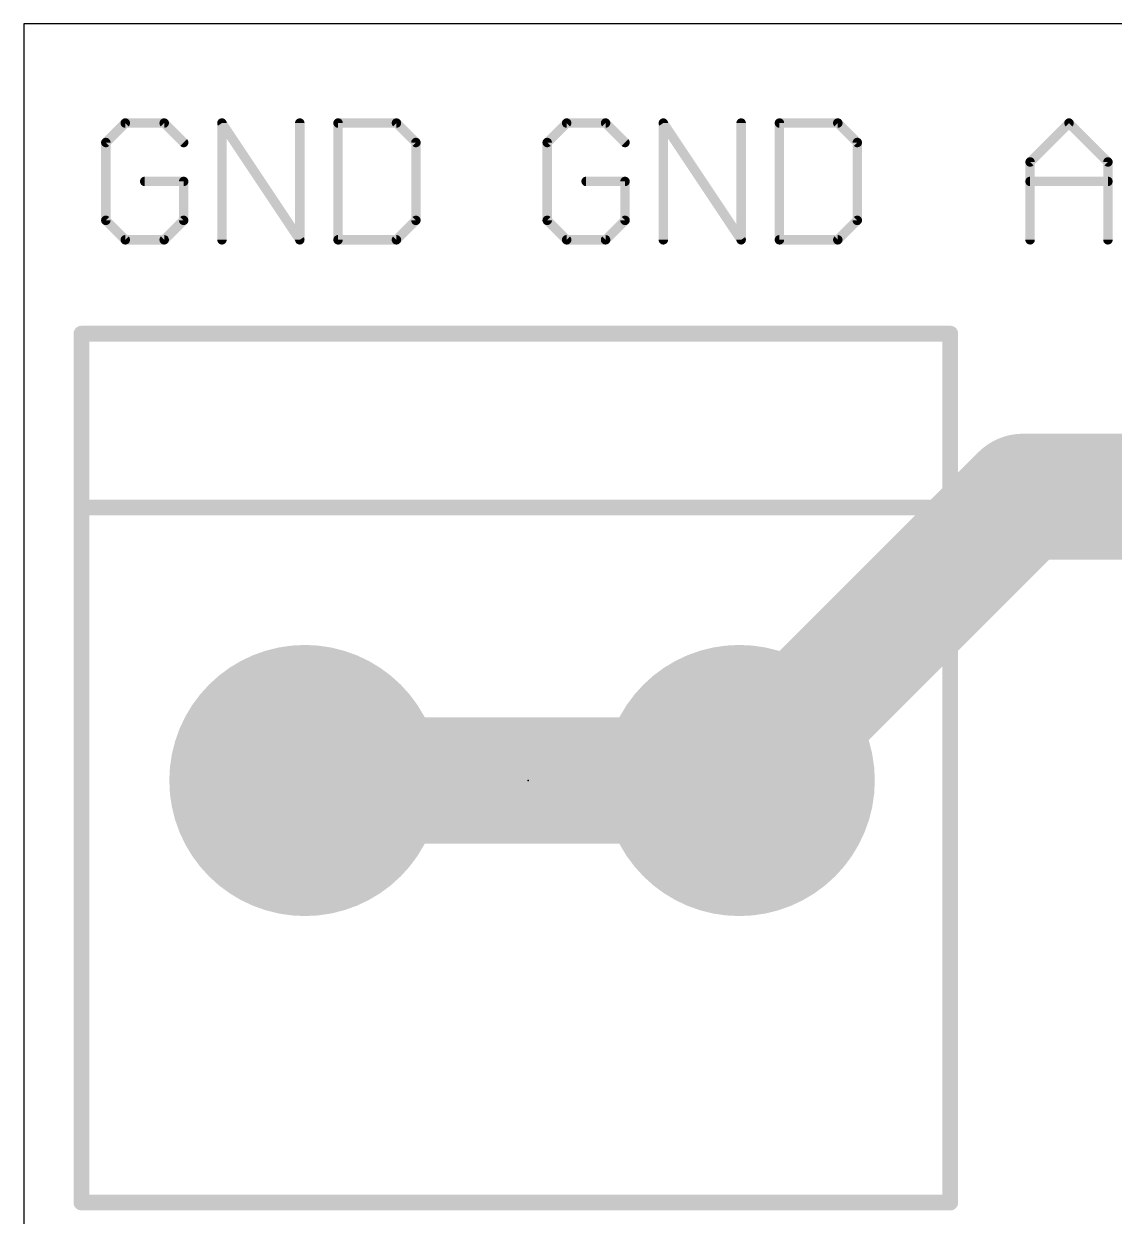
# Model space of a CAD drawing. Extents: x -6.6 to 74.2, y -9.7 to 63.
# Drawn here: x 7.62 to 16.4, y 53.39 to 62.99 of the extents above; entities that cross this region are included whole.
import ezdxf

# ---------------------------------------------------------------- set-up
doc = ezdxf.new("R2010")
doc.units = 0
for name, color, linetype in [('16', 132, 'CONTINUOUS'), ('17', 110, 'CONTINUOUS'), ('20', 53, 'CONTINUOUS'), ('21', 253, 'CONTINUOUS'), ('23', 53, 'CONTINUOUS')]:
    doc.layers.add(name, color=color, linetype=linetype)

# ---------------------------------------------------------------- blocks, each defined once
blk = doc.blocks.new('ROUNDP')
at = {"const_width": 0.5}
blk.add_lwpolyline([(0, -0.25, 1), (0, 0.25, 1), (0, -0.25)], format="xyb", dxfattribs=at)

msp = doc.modelspace()

# ---------------------------------------------------------------- linework, layer by layer
at = {"layer": '16'}
for points, const_width in [([(13.384, 56.896), (15.67, 59.182)], 1.016), ([(15.67, 59.182), (20.193, 59.182)], 1.016), ([(9.884, 56.896), (13.081, 56.896)], 1.016), ([(13.081, 56.896), (13.335, 56.642)], 0.6096), ([(13.384, 56.691), (13.384, 56.896)], 0.6096), ([(13.335, 56.642), (13.384, 56.691)], 0.6096)]:
    msp.add_lwpolyline(points, dxfattribs=dict(at, const_width=const_width))
for points, const_width in [([(15.67, 59.436, 1), (15.67, 58.928)], 0.508), ([(15.8496, 59.0024, 1), (15.4904, 59.3616)], 0.508), ([(9.884, 57.15, 1), (9.884, 56.642)], 0.508), ([(13.081, 56.642, 1), (13.081, 57.15)], 0.508), ([(13.2044, 57.0756, 1), (13.5636, 56.7164)], 0.508), ([(13.1888, 57.0038, 1), (12.9732, 56.7882)], 0.3048), ([(13.5364, 56.896, 1), (13.2316, 56.896)], 0.3048), ([(13.4918, 56.5832, 1), (13.2762, 56.7988)], 0.3048), ([(13.2272, 56.7498, 1), (13.4428, 56.5342)], 0.3048), ([(13.2272, 56.5342, 1), (13.4428, 56.7498)], 0.3048), ([(13.2316, 56.691, 1), (13.5364, 56.691)], 0.3048)]:
    msp.add_lwpolyline(points, format="xyb", dxfattribs=dict(at, const_width=const_width))
at = {"layer": '20'}
for p, q in [((74.168, 62.992), (7.62, 62.992)), ((7.62, 62.992), (7.62, -9.652))]:
    msp.add_line(p, q, dxfattribs=at)
at = {"layer": '21'}
for points, const_width in [([(8.4373, 62.1927), (8.2805, 62.0359)], 0.0762), ([(8.7508, 62.1927), (8.4373, 62.1927)], 0.0762), ([(8.9076, 62.0359), (8.7508, 62.1927)], 0.0762), ([(9.2161, 61.2521), (9.2161, 62.1927)], 0.0762), ([(9.2161, 62.1927), (9.8431, 61.2521)], 0.0762), ([(9.8431, 61.2521), (9.8431, 62.1927)], 0.0762), ([(10.1516, 62.1927), (10.1516, 61.2521)], 0.0762), ([(10.6219, 62.1927), (10.1516, 62.1927)], 0.0762), ([(10.7787, 62.0359), (10.6219, 62.1927)], 0.0762), ([(11.9933, 62.1927), (11.8365, 62.0359)], 0.0762), ([(12.3068, 62.1927), (11.9933, 62.1927)], 0.0762), ([(12.4636, 62.0359), (12.3068, 62.1927)], 0.0762), ([(12.7721, 61.2521), (12.7721, 62.1927)], 0.0762), ([(12.7721, 62.1927), (13.3991, 61.2521)], 0.0762), ([(13.3991, 61.2521), (13.3991, 62.1927)], 0.0762), ([(13.7076, 62.1927), (13.7076, 61.2521)], 0.0762), ([(14.1779, 62.1927), (13.7076, 62.1927)], 0.0762), ([(14.3346, 62.0359), (14.1779, 62.1927)], 0.0762), ([(15.727, 61.8792), (16.0406, 62.1927)], 0.0762), ([(16.0406, 62.1927), (16.3541, 61.8792)], 0.0762), ([(8.2805, 62.0359), (8.2805, 61.4089)], 0.0762), ([(10.7787, 61.4089), (10.7787, 62.0359)], 0.0762), ([(11.8365, 62.0359), (11.8365, 61.4089)], 0.0762), ([(14.3346, 61.4089), (14.3346, 62.0359)], 0.0762), ([(15.727, 61.2521), (15.727, 61.8792)], 0.0762), ([(16.3541, 61.8792), (16.3541, 61.2521)], 0.0762), ([(8.9076, 61.7224), (8.5941, 61.7224)], 0.0762), ([(8.9076, 61.4089), (8.9076, 61.7224)], 0.0762), ([(12.4636, 61.7224), (12.1501, 61.7224)], 0.0762), ([(12.4636, 61.4089), (12.4636, 61.7224)], 0.0762), ([(15.727, 61.7224), (16.3541, 61.7224)], 0.0762), ([(8.2805, 61.4089), (8.4373, 61.2521)], 0.0762), ([(8.7508, 61.2521), (8.9076, 61.4089)], 0.0762), ([(10.6219, 61.2521), (10.7787, 61.4089)], 0.0762), ([(11.8365, 61.4089), (11.9933, 61.2521)], 0.0762), ([(12.3068, 61.2521), (12.4636, 61.4089)], 0.0762), ([(14.1779, 61.2521), (14.3346, 61.4089)], 0.0762), ([(8.4373, 61.2521), (8.7508, 61.2521)], 0.0762), ([(10.1516, 61.2521), (10.6219, 61.2521)], 0.0762), ([(11.9933, 61.2521), (12.3068, 61.2521)], 0.0762), ([(13.7076, 61.2521), (14.1779, 61.2521)], 0.0762), ([(15.084, 60.496), (8.084, 60.496)], 0.127), ([(8.084, 60.496), (8.084, 59.096)], 0.127), ([(15.084, 59.096), (15.084, 60.496)], 0.127), ([(8.084, 59.096), (8.084, 53.496)], 0.127), ([(15.084, 59.096), (8.084, 59.096)], 0.127), ([(15.084, 53.496), (15.084, 59.096)], 0.127), ([(8.084, 53.496), (15.084, 53.496)], 0.127)]:
    msp.add_lwpolyline(points, dxfattribs=dict(at, const_width=const_width))
for points, const_width in [([(8.4373, 62.2118, 1), (8.4373, 62.1737)], 0.0381), ([(8.4508, 62.1792, 1), (8.4238, 62.2062)], 0.0381), ([(8.7643, 62.2062, 1), (8.7374, 62.1792)], 0.0381), ([(8.7508, 62.1737, 1), (8.7508, 62.2118)], 0.0381), ([(9.2351, 62.1927, 1), (9.197, 62.1927)], 0.0381), ([(9.2319, 62.2033, 1), (9.2002, 62.1821)], 0.0381), ([(9.8622, 62.1927, 1), (9.8241, 62.1927)], 0.0381), ([(10.1706, 62.1927, 1), (10.1325, 62.1927)], 0.0381), ([(10.1516, 62.2118, 1), (10.1516, 62.1737)], 0.0381), ([(10.6354, 62.2062, 1), (10.6084, 62.1792)], 0.0381), ([(10.6219, 62.1737, 1), (10.6219, 62.2118)], 0.0381), ([(11.9933, 62.2118, 1), (11.9933, 62.1737)], 0.0381), ([(12.0068, 62.1792, 1), (11.9798, 62.2062)], 0.0381), ([(12.3203, 62.2062, 1), (12.2934, 62.1792)], 0.0381), ([(12.3068, 62.1737, 1), (12.3068, 62.2118)], 0.0381), ([(12.7879, 62.2033, 1), (12.7562, 62.1821)], 0.0381), ([(12.7911, 62.1927, 1), (12.753, 62.1927)], 0.0381), ([(13.4182, 62.1927, 1), (13.3801, 62.1927)], 0.0381), ([(13.7266, 62.1927, 1), (13.6885, 62.1927)], 0.0381), ([(13.7076, 62.2118, 1), (13.7076, 62.1737)], 0.0381), ([(14.1914, 62.2062, 1), (14.1644, 62.1792)], 0.0381), ([(14.1779, 62.1737, 1), (14.1779, 62.2118)], 0.0381), ([(16.054, 62.2062, 1), (16.0271, 62.1792)], 0.0381), ([(16.054, 62.1792, 1), (16.0271, 62.2062)], 0.0381), ([(8.2996, 62.0359, 1), (8.2615, 62.0359)], 0.0381), ([(8.2671, 62.0494, 1), (8.294, 62.0225)], 0.0381), ([(8.8941, 62.0225, 1), (8.9211, 62.0494)], 0.0381), ([(10.7977, 62.0359, 1), (10.7596, 62.0359)], 0.0381), ([(10.7652, 62.0225, 1), (10.7921, 62.0494)], 0.0381), ([(11.8556, 62.0359, 1), (11.8175, 62.0359)], 0.0381), ([(11.8231, 62.0494, 1), (11.85, 62.0225)], 0.0381), ([(12.4501, 62.0225, 1), (12.4771, 62.0494)], 0.0381), ([(14.3537, 62.0359, 1), (14.3156, 62.0359)], 0.0381), ([(14.3212, 62.0225, 1), (14.3481, 62.0494)], 0.0381), ([(15.7461, 61.8792, 1), (15.708, 61.8792)], 0.0381), ([(15.7136, 61.8926, 1), (15.7405, 61.8657)], 0.0381), ([(16.3731, 61.8792, 1), (16.335, 61.8792)], 0.0381), ([(16.3406, 61.8657, 1), (16.3676, 61.8926)], 0.0381), ([(8.5941, 61.7415, 1), (8.5941, 61.7034)], 0.0381), ([(8.9267, 61.7224, 1), (8.8886, 61.7224)], 0.0381), ([(8.9076, 61.7034, 1), (8.9076, 61.7415)], 0.0381), ([(12.1501, 61.7415, 1), (12.1501, 61.7034)], 0.0381), ([(12.4827, 61.7224, 1), (12.4446, 61.7224)], 0.0381), ([(12.4636, 61.7034, 1), (12.4636, 61.7415)], 0.0381), ([(15.727, 61.7415, 1), (15.727, 61.7034)], 0.0381), ([(16.3541, 61.7034, 1), (16.3541, 61.7415)], 0.0381), ([(8.2615, 61.4089, 1), (8.2996, 61.4089)], 0.0381), ([(8.294, 61.4223, 1), (8.2671, 61.3954)], 0.0381), ([(8.8886, 61.4089, 1), (8.9267, 61.4089)], 0.0381), ([(8.9211, 61.3954, 1), (8.8941, 61.4223)], 0.0381), ([(10.7596, 61.4089, 1), (10.7977, 61.4089)], 0.0381), ([(10.7921, 61.3954, 1), (10.7652, 61.4223)], 0.0381), ([(11.85, 61.4223, 1), (11.8231, 61.3954)], 0.0381), ([(11.8175, 61.4089, 1), (11.8556, 61.4089)], 0.0381), ([(12.4446, 61.4089, 1), (12.4827, 61.4089)], 0.0381), ([(12.4771, 61.3954, 1), (12.4501, 61.4223)], 0.0381), ([(14.3156, 61.4089, 1), (14.3537, 61.4089)], 0.0381), ([(14.3481, 61.3954, 1), (14.3212, 61.4223)], 0.0381), ([(8.4373, 61.2712, 1), (8.4373, 61.2331)], 0.0381), ([(8.7508, 61.2331, 1), (8.7508, 61.2712)], 0.0381), ([(10.1516, 61.2712, 1), (10.1516, 61.2331)], 0.0381), ([(10.6219, 61.2331, 1), (10.6219, 61.2712)], 0.0381), ([(11.9933, 61.2712, 1), (11.9933, 61.2331)], 0.0381), ([(12.3068, 61.2331, 1), (12.3068, 61.2712)], 0.0381), ([(13.7076, 61.2712, 1), (13.7076, 61.2331)], 0.0381), ([(14.1779, 61.2331, 1), (14.1779, 61.2712)], 0.0381), ([(8.4238, 61.2386, 1), (8.4508, 61.2656)], 0.0381), ([(8.7374, 61.2656, 1), (8.7643, 61.2386)], 0.0381), ([(9.197, 61.2521, 1), (9.2351, 61.2521)], 0.0381), ([(9.8241, 61.2521, 1), (9.8622, 61.2521)], 0.0381), ([(9.8273, 61.2415, 1), (9.859, 61.2627)], 0.0381), ([(10.1325, 61.2521, 1), (10.1706, 61.2521)], 0.0381), ([(10.6084, 61.2656, 1), (10.6354, 61.2386)], 0.0381), ([(11.9798, 61.2386, 1), (12.0068, 61.2656)], 0.0381), ([(12.2934, 61.2656, 1), (12.3203, 61.2386)], 0.0381), ([(12.753, 61.2521, 1), (12.7911, 61.2521)], 0.0381), ([(13.3801, 61.2521, 1), (13.4182, 61.2521)], 0.0381), ([(13.3833, 61.2415, 1), (13.415, 61.2627)], 0.0381), ([(13.6885, 61.2521, 1), (13.7266, 61.2521)], 0.0381), ([(14.1644, 61.2656, 1), (14.1914, 61.2386)], 0.0381), ([(15.708, 61.2521, 1), (15.7461, 61.2521)], 0.0381), ([(16.335, 61.2521, 1), (16.3731, 61.2521)], 0.0381), ([(8.084, 60.5278, 1), (8.084, 60.4642)], 0.0635), ([(8.1158, 60.496, 1), (8.0522, 60.496)], 0.0635), ([(15.1158, 60.496, 1), (15.0523, 60.496)], 0.0635), ([(15.084, 60.4642, 1), (15.084, 60.5278)], 0.0635), ([(8.1158, 59.096, 1), (8.0522, 59.096)], 0.0635), ([(8.0522, 59.096, 1), (8.1158, 59.096)], 0.0635), ([(8.084, 59.1278, 1), (8.084, 59.0643)], 0.0635), ([(15.1158, 59.096, 1), (15.0523, 59.096)], 0.0635), ([(15.0523, 59.096, 1), (15.1158, 59.096)], 0.0635), ([(15.084, 59.0643, 1), (15.084, 59.1278)], 0.0635), ([(8.084, 53.5278, 1), (8.084, 53.4642)], 0.0635), ([(8.0522, 53.496, 1), (8.1158, 53.496)], 0.0635), ([(15.0523, 53.496, 1), (15.1158, 53.496)], 0.0635), ([(15.084, 53.4642, 1), (15.084, 53.5278)], 0.0635)]:
    msp.add_lwpolyline(points, format="xyb", dxfattribs=dict(at, const_width=const_width))
at = {"layer": '23'}
msp.add_point((11.684, 56.896), dxfattribs=at)

# ---------------------------------------------------------------- block references
at = {"layer": '17', "xscale": 2.1844, "yscale": 2.1844, "rotation": 180}
for p in [(9.884, 56.896), (9.884, 56.896), (13.384, 56.896), (13.384, 56.896)]:
    msp.add_blockref('ROUNDP', p, dxfattribs=at)

doc.saveas('drawing.dxf')
